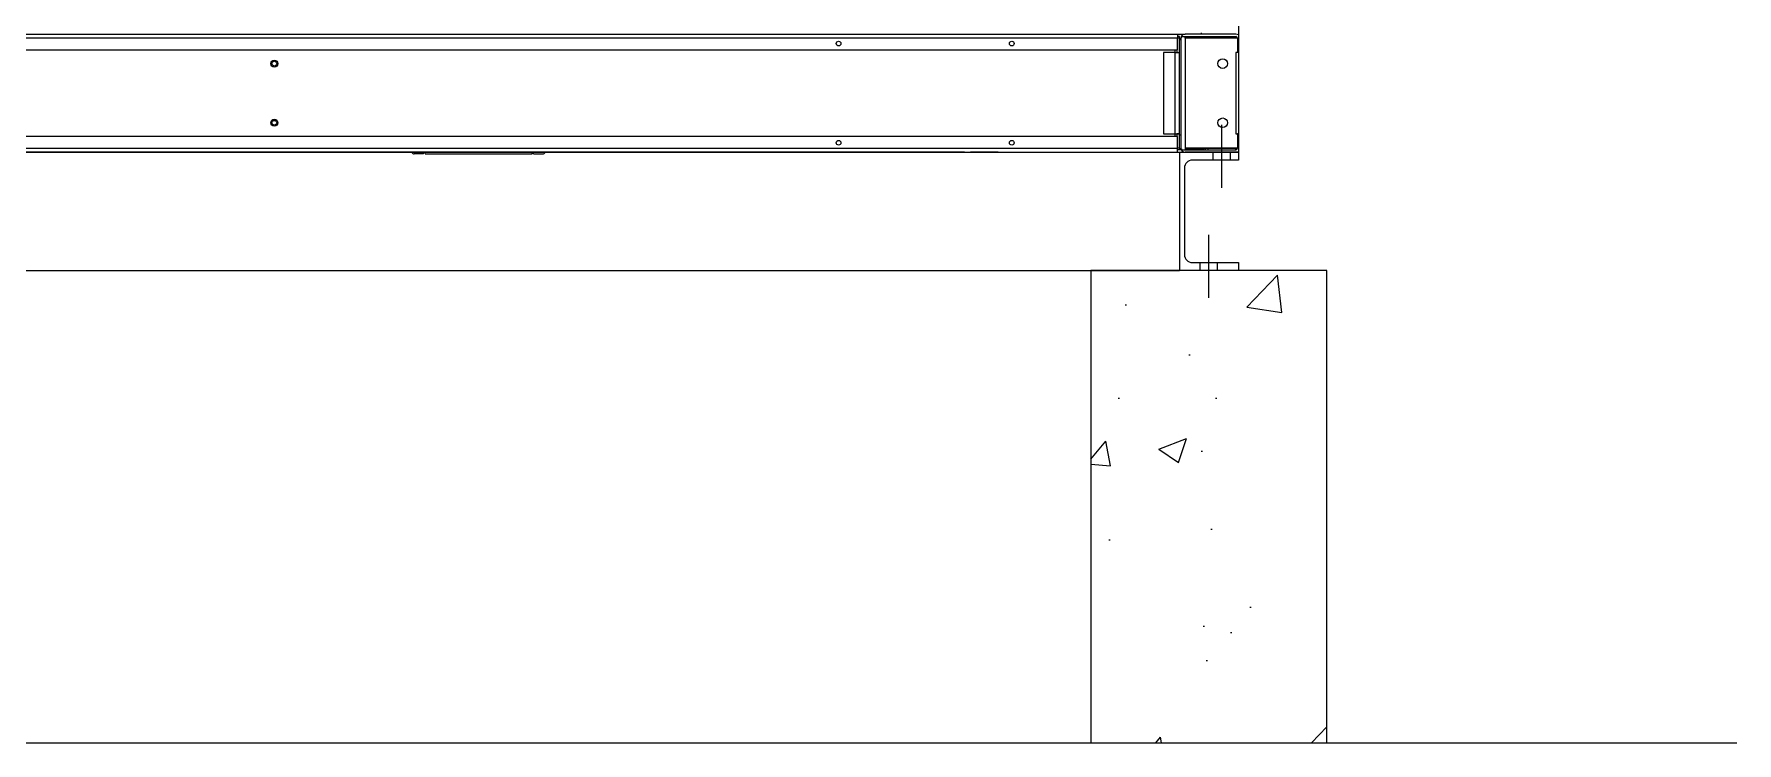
# Model space of a CAD drawing. Header units: millimetres. Extents: x 12896 to 42303, y 9438 to 30233.
# Drawn here: x 33577 to 35740, y 16271 to 17171 of the extents above; entities that cross this region are included whole.
import ezdxf

# ---------------------------------------------------------------- set-up
doc = ezdxf.new("R2010")
doc.units = ezdxf.units.MM
doc.linetypes.add('CENTERX2', pattern=[4, 2.5, -0.5, 0.5, -0.5])
doc.layers.add('냉각탑_기초', color=23, linetype='Continuous')

# ---------------------------------------------------------------- blocks, each defined once
blk = doc.blocks.new('2')
at = {"color": 7, "lineweight": 20, "ltscale": 0.32425}
blk.add_line((35106.9, 17925.9), (35106.9, 17147.7), dxfattribs=at)
at = {"color": 7, "lineweight": 20}
for p, q in [((31574.7, 17170.9), (35039.1, 17170.9)), ((35029.3, 17165.7), (31584.5, 17165.7)), ((31584.5, 17150.9), (35029.3, 17150.9)), ((35029.3, 17040.9), (31584.5, 17040.9)), ((31584.5, 17026.1), (35029.3, 17026.1)), ((31584.5, 17020.9), (35029.3, 17020.9))]:
    blk.add_line(p, q, dxfattribs=at)
at = {"color": 7, "lineweight": 20, "ltscale": 0.002167}
for p, q in [((35029.3, 17170.9), (35029.3, 17165.7)), ((35026.7, 17147.7), (35031.9, 17147.7)), ((35106.9, 17147.7), (35103.7, 17147.7)), ((35026.7, 17044.1), (35031.9, 17044.1)), ((35029.3, 17020.9), (35029.3, 17026.1))]:
    blk.add_line(p, q, dxfattribs=at)
at = {"color": 7, "lineweight": 20, "ltscale": 0.001083}
for p, q in [((35031.9, 17167.7), (35029.3, 17167.7)), ((35031.9, 17165.9), (35029.3, 17165.9)), ((35031.9, 17025.9), (35029.3, 17025.9)), ((35031.9, 17024.1), (35029.3, 17024.1))]:
    blk.add_line(p, q, dxfattribs=at)
at = {"color": 7, "lineweight": 20, "ltscale": 0.006167}
for p, q in [((35029.3, 17150.9), (35029.3, 17165.7)), ((35105.7, 17165.7), (35105.7, 17150.9)), ((35026.7, 17147.7), (35011.9, 17147.7)), ((35011.9, 17044.1), (35026.7, 17044.1)), ((35029.3, 17026.1), (35029.3, 17040.9)), ((35105.7, 17040.9), (35105.7, 17026.1))]:
    blk.add_line(p, q, dxfattribs=at)
at = {"color": 7, "lineweight": 20, "ltscale": 0.00075}
for p, q in [((35031.9, 17165.9), (35031.9, 17167.7)), ((35031.9, 17165.9), (35031.9, 17167.7)), ((35031.9, 17165.9), (35031.9, 17167.7)), ((35039.1, 17165.9), (35039.1, 17167.7)), ((35039.1, 17165.9), (35039.1, 17167.7)), ((35031.9, 17025.9), (35031.9, 17024.1)), ((35031.9, 17025.9), (35031.9, 17024.1)), ((35039.1, 17025.9), (35039.1, 17024.1)), ((35039.1, 17025.9), (35039.1, 17024.1))]:
    blk.add_line(p, q, dxfattribs=at)
at = {"color": 7, "lineweight": 20, "ltscale": 0.007583}
for p, q in [((35031.9, 17147.7), (35031.9, 17165.9)), ((35105.7, 17165.9), (35105.7, 17147.7)), ((35031.9, 17025.9), (35031.9, 17044.1)), ((35105.7, 17044.1), (35105.7, 17025.9))]:
    blk.add_line(p, q, dxfattribs=at)
at = {"color": 7, "lineweight": 20, "ltscale": 0.058167}
blk.add_line((35033.9, 17165.7), (35033.9, 17026.1), dxfattribs=at)
at = {"color": 7, "lineweight": 20, "ltscale": 0.000699693}
blk.add_line((35034.8, 17168.7), (35036.2, 17167.7), dxfattribs=at)
at = {"color": 7, "lineweight": 20, "ltscale": 0.001532}
for p, q in [((35035.4, 17167.7), (35039.1, 17167.7)), ((35035.4, 17024.1), (35039.1, 17024.1))]:
    blk.add_line(p, q, dxfattribs=at)
at = {"color": 7, "lineweight": 20, "ltscale": 0.026917}
for p, q in [((35103.7, 17170.9), (35039.1, 17170.9)), ((35039.1, 17167.7), (35103.7, 17167.7)), ((35039.1, 17024.1), (35103.7, 17024.1)), ((35103.7, 17020.9), (35039.1, 17020.9))]:
    blk.add_line(p, q, dxfattribs=at)
at = {"color": 7, "lineweight": 20, "ltscale": 0.02775}
for p, q in [((35105.7, 17165.9), (35039.1, 17165.9)), ((35039.1, 17025.9), (35105.7, 17025.9))]:
    blk.add_line(p, q, dxfattribs=at)
at = {"color": 7, "lineweight": 20, "ltscale": 0.058333}
blk.add_line((35039.1, 17165.9), (35039.1, 17025.9), dxfattribs=at)
at = {"color": 7, "lineweight": 20, "ltscale": 0.00075073}
for p, q in [((35059.5, 17167.7), (35059.5, 17165.9)), ((35062.9, 17167.7), (35062.9, 17165.9)), ((35068.3, 17165.9), (35068.3, 17167.7))]:
    blk.add_line(p, q, dxfattribs=at)
at = {"color": 7, "lineweight": 20, "ltscale": 0.000666667}
blk.add_line((35059.9, 17170.9), (35059.9, 17172.5), dxfattribs=at)
at = {"color": 7, "lineweight": 20, "ltscale": 2.97138e-06}
blk.add_line((35062.9, 17167.5), (35062.9, 17167.5), dxfattribs=at)
at = {"color": 7, "lineweight": 20, "ltscale": 0.000749999}
for p, q in [((35064.9, 17165.9), (35064.9, 17167.7)), ((35103.5, 17165.9), (35103.5, 17167.7))]:
    blk.add_line(p, q, dxfattribs=at)
at = {"color": 7, "lineweight": 20, "ltscale": 0.043167}
for p, q in [((35011.9, 17147.7), (35011.9, 17044.1)), ((35026.7, 17044.1), (35026.7, 17147.7)), ((35031.9, 17044.1), (35031.9, 17147.7)), ((35103.7, 17147.7), (35103.7, 17044.1))]:
    blk.add_line(p, q, dxfattribs=at)
at = {"color": 7, "lineweight": 20, "ltscale": 0.001333}
for p, q in [((35026.7, 17147.7), (35026.7, 17150.9)), ((35028.7, 17150.9), (35028.7, 17147.7)), ((35026.7, 17040.9), (35026.7, 17044.1)), ((35031.9, 17044.1), (35028.7, 17044.1)), ((35028.7, 17044.1), (35028.7, 17040.9)), ((35106.9, 17044.1), (35105.7, 17044.1)), ((35105.7, 17044.1), (35105.7, 17040.9))]:
    blk.add_line(p, q, dxfattribs=at)
at = {"color": 7, "lineweight": 20, "ltscale": 0.000167165}
blk.add_line((35031.9, 17147.7), (35031.5, 17147.7), dxfattribs=at)
at = {"color": 7, "lineweight": 20, "ltscale": 0.000833333}
for p, q in [((35105.7, 17147.7), (35103.7, 17147.7)), ((35103.7, 17044.1), (35105.7, 17044.1)), ((34071.4, 17018.9), (34071.4, 17020.9)), ((34211.4, 17018.9), (34211.4, 17020.9))]:
    blk.add_line(p, q, dxfattribs=at)
at = {"color": 7, "lineweight": 20, "ltscale": 0.000500181}
for p, q in [((35106.9, 17150.9), (35105.7, 17150.9)), ((35106.9, 17040.9), (35105.7, 17040.9))]:
    blk.add_line(p, q, dxfattribs=at)
at = {"color": 7, "lineweight": 20, "ltscale": 0.001334}
blk.add_line((35105.7, 17150.9), (35105.7, 17147.7), dxfattribs=at)
at = {"color": 0, "lineweight": 20}
for p, q in [((35106.9, 17147.7), (35106.9, 17020.9)), ((35106.9, 17020.9), (35104.9, 17020.9))]:
    blk.add_line(p, q, dxfattribs=at)
at = {"color": 1, "linetype": 'CENTERX2', "ltscale": 50}
blk.add_line((35085.9, 16975.9), (35085.9, 17055.9), dxfattribs=at)
at = {"color": 7, "lineweight": 20, "ltscale": 0.000832552}
blk.add_line((35031.9, 17042.9), (35033.9, 17042.9), dxfattribs=at)
at = {"color": 7, "lineweight": 20, "ltscale": 0.000499507}
blk.add_line((35106.9, 17044.1), (35105.7, 17044.1), dxfattribs=at)
at = {"color": 7, "lineweight": 20, "ltscale": 0.280701}
for p, q in [((31585.1, 17020.9), (34724.7, 17020.9)), ((34758.9, 17020.9), (31848.9, 17020.9)), ((34801.5, 17020.9), (34766.3, 17020.9)), ((34801.5, 17020.9), (34766.3, 17020.9))]:
    blk.add_line(p, q, dxfattribs=at)
at = {"color": 7, "lineweight": 20, "ltscale": 2.15275e-06}
blk.add_line((34054.4, 17020.9), (34054.4, 17020.9), dxfattribs=at)
at = {"color": 7, "lineweight": 20, "ltscale": 0.004833}
for p, q in [((34071.4, 17018.9), (34059.8, 17018.9)), ((34211.4, 17018.9), (34223, 17018.9))]:
    blk.add_line(p, q, dxfattribs=at)
at = {"color": 7, "lineweight": 20, "ltscale": 0.000834981}
for p, q in [((34073.4, 17018.9), (34073.4, 17020.9)), ((34209.4, 17018.9), (34209.4, 17020.9))]:
    blk.add_line(p, q, dxfattribs=at)
at = {"color": 7, "lineweight": 20, "ltscale": 0.056667}
blk.add_line((34073.4, 17018.9), (34209.4, 17018.9), dxfattribs=at)
at = {"color": 7, "lineweight": 20, "ltscale": 7.17165e-06}
blk.add_line((34161.8, 17020.9), (34161.8, 17020.9), dxfattribs=at)
at = {"color": 7, "lineweight": 20, "ltscale": 7.33296e-06}
blk.add_line((34172.6, 17020.9), (34172.6, 17020.9), dxfattribs=at)
at = {"lineweight": 20}
blk.add_line((34729.9, 17020.9), (34804.9, 17020.9), dxfattribs=at)
at = {"color": 7, "lineweight": 20, "ltscale": 0.004083}
blk.add_line((35029.3, 17020.9), (35039.1, 17020.9), dxfattribs=at)
at = {"color": 7, "lineweight": 20, "ltscale": 0.000967077}
blk.add_line((35031.9, 17024.3), (35034.2, 17024.3), dxfattribs=at)
at = {"color": 7, "lineweight": 25, "ltscale": 0.125}
for p, q in [((35031.9, 17020.9), (35106.9, 17020.9)), ((35106.9, 16870.9), (35031.9, 16870.9))]:
    blk.add_line(p, q, dxfattribs=at)
at = {"ltscale": 25}
blk.add_line((35031.9, 17020.9), (35031.9, 16870.9), dxfattribs=at)
at = {"color": 7, "lineweight": 20, "ltscale": 0.000699695}
blk.add_line((35034.8, 17023.2), (35036.2, 17024.1), dxfattribs=at)
at = {"color": 7, "lineweight": 20, "ltscale": 0.027746}
blk.add_line((35105.7, 17025.9), (35039.1, 17025.9), dxfattribs=at)
at = {"color": 7, "lineweight": 20, "ltscale": 0.009208}
blk.add_line((35039.1, 17024.3), (35061.2, 17024.3), dxfattribs=at)
at = {"color": 7, "lineweight": 25, "ltscale": 0.05125}
for p, q in [((35106.9, 17010.9), (35048.4, 17010.9)), ((35048.4, 16880.9), (35106.9, 16880.9))]:
    blk.add_line(p, q, dxfattribs=at)
at = {"color": 7, "lineweight": 20, "ltscale": 0.000666668}
blk.add_line((35061.2, 17025.9), (35061.2, 17024.3), dxfattribs=at)
at = {"color": 7, "lineweight": 20, "ltscale": 8.33333e-05}
blk.add_line((35061.2, 17024.1), (35061.2, 17024.3), dxfattribs=at)
at = {"color": 7, "lineweight": 20, "ltscale": 0.000750001}
for p, q in [((35062.9, 17024.1), (35062.9, 17025.9)), ((35103.5, 17024.1), (35103.5, 17025.9))]:
    blk.add_line(p, q, dxfattribs=at)
at = {"color": 7, "lineweight": 20, "ltscale": 0.0006674}
blk.add_line((35064.9, 17024.3), (35064.9, 17025.9), dxfattribs=at)
at = {"color": 7, "lineweight": 20, "ltscale": 0.00074927}
blk.add_line((35068.3, 17024.1), (35068.3, 17025.9), dxfattribs=at)
for p, q in [((35074.9, 17010.9), (35074.9, 17020.9)), ((35096.9, 17010.9), (35096.9, 17020.9)), ((35058.4, 16870.9), (35058.4, 16880.9)), ((35080.4, 16870.9), (35080.4, 16880.9))]:
    blk.add_line(p, q)
at = {"color": 7, "lineweight": 20, "ltscale": 0.000500136}
blk.add_line((35104.9, 17020.9), (35103.7, 17020.9), dxfattribs=at)
at = {"color": 7, "lineweight": 20, "ltscale": 5.85132e-05}
blk.add_line((35104.9, 17021.1), (35104.9, 17020.9), dxfattribs=at)
at = {"color": 7, "lineweight": 25, "ltscale": 0.008333}
blk.add_line((35106.9, 17020.9), (35106.9, 17010.9), dxfattribs=at)
at = {"color": 7, "lineweight": 25, "ltscale": 0.091667}
blk.add_line((35038.4, 17000.9), (35038.4, 16890.9), dxfattribs=at)
at = {"color": 7, "lineweight": 15, "ltscale": 0.0625}
blk.add_line((35106.9, 16880.9), (35106.9, 16870.9), dxfattribs=at)
at = {"lineweight": 5}
blk.add_line((31581.9, 16870.9), (35031.9, 16870.9), dxfattribs=at)
at = {"color": 7, "lineweight": 20}
for centre, radius in [((34598.9, 17158.9), 3), ((34818.9, 17158.9), 3), ((33881.9, 17133.4), 4.5), ((35086.9, 17133.4), 6), ((33881.9, 17133.4), 3), ((33881.9, 17058.4), 4.5), ((33881.9, 17058.4), 3), ((35086.9, 17058.4), 6), ((34598.9, 17032.9), 3), ((34818.9, 17032.9), 3)]:
    blk.add_circle(centre, radius, dxfattribs=at)
for centre, radius, start, end in [((35037.9, 17164.9), 4.5, 144.9639, 207.2553), ((35039.1, 17165.7), 5.2, 90, 180), ((35037.9, 17164.9), 4.5, 12.8396, 38.5076), ((35037.9, 17164.9), 10, 5.7392, 16.2602), ((35103.7, 17165.7), 5.2, 52.0141, 90), ((35103.7, 17165.7), 2, 5.7392, 90), ((33849.6, 17026.1), 5.2, 269.7408, 270), ((33914.2, 17026.1), 5.2, 270, 270.2592), ((34059.8, 17022.3), 3.4, 204.2426, 270), ((34059.8, 17022.3), 1.4, 267.8184, 270), ((34223, 17022.3), 3.4, 270, 335.7574), ((34223, 17022.3), 1.4, 270, 272.1991), ((35039.1, 17026.1), 5.2, 180, 270), ((35067, 17024.3), 2.04, 180.007, 185.628), ((35068.3, 17024.3), 3.4, 180, 183.3723), ((35068.3, 17024.3), 3.4, 269.0859, 270), ((35103.7, 17026.1), 2, 270, 354.2609)]:
    blk.add_arc(centre, radius, start, end, dxfattribs=at)
at = {"color": 7, "lineweight": 25}
for centre, start, end in [((35048.4, 17000.9), 90, 180), ((35048.4, 16890.9), 180, 270)]:
    blk.add_arc(centre, 10, start, end, dxfattribs=at)
at = {"color": 7, "lineweight": 20}
for points in [[(35035.4, 17167.7), (35034.9, 17167.4), (35034.5, 17167), (35034.2, 17166.7), (35034, 17166.3), (35033.9, 17165.9), (35033.9, 17165.8), (35033.9, 17165.8), (35033.9, 17165.7)], [(35035.4, 17024.1), (35034.9, 17024.5), (35034.5, 17024.8), (35034.2, 17025.2), (35034, 17025.6), (35033.9, 17026), (35033.9, 17026.1), (35033.9, 17026.1), (35033.9, 17026.1)]]:
    blk.add_open_spline(points, degree=5, knots=[0, 0, 0, 0, 0, 0, 6.96855, 6.96855, 6.96855, 7.688136, 7.688136, 7.688136, 7.688136, 7.688136, 7.688136], dxfattribs=at)

msp = doc.modelspace()

# ---------------------------------------------------------------- hatches: boundary and pattern name
at = {"layer": '냉각탑_기초', "lineweight": 20, "ltscale": 30}
h = msp.add_hatch(dxfattribs=at)
h.set_pattern_fill('AR-CONC', color=256, scale=50, style=0)
h.set_pattern_definition([(50, (18160.9, 329.62), (358.63, -31.376), [37.5, -412.5]), (355, (18160.9, 329.62), (-69.3757, 376.096), [30, -330]), (100.4514, (18190.77, 327), (289.2547, 344.72), [31.87, -350.571]), (46.1842, (18160.9, 429.6), (533.6205, -82.7595), [56.25, -618.75]), (96.6356, (18205.36, 422.7), (467.331, 487.059), [47.805, -525.856]), (351.1842, (18160.9, 429.6), (467.331, 487.059), [45, -495]), (21, (18210.9, 404.62), (298.4535, -201.3094), [37.5, -412.5]), (326, (18210.9, 404.62), (121.6577, 362.575), [30, -330]), (71.4514, (18235.76, 387.84), (420.1113, 161.265), [31.87, -350.571]), (37.5, (18160.89, 329.62), (6.0799, 166.4469), [0, -326, 0, -335, 0, -331.25]), (7.5, (18160.89, 329.62), (131.5348, 197.2059), [0, -191, 0, -318.5, 0, -126.25]), (327.5, (18049.39, 329.62), (266.9112, -11.2774), [0, -125, 0, -390, 0, -517.5]), (317.5, (17999.4, 329.62), (291.593, 50.0525), [0, -162.5, 0, -259, 0, -367.5])])
h.paths.add_polyline_path([(34919.4, 16870.9), (35219.4, 16870.9), (35219.4, 16270.9), (34919.4, 16270.9)])

# ---------------------------------------------------------------- linework, layer by layer
at = {"color": 1, "linetype": 'CENTERX2', "ltscale": 50}
msp.add_line((35069.4, 16835.9), (35069.4, 16915.9), dxfattribs=at)
at = {"layer": '냉각탑_기초', "lineweight": 20, "ltscale": 30}
msp.add_line((30982.3, 16270.9), (35740.4, 16270.9), dxfattribs=at)
msp.add_lwpolyline([(35219.4, 16270.9), (35219.4, 16870.9), (34919.4, 16870.9), (34919.4, 16270.9)], dxfattribs=at)

# ---------------------------------------------------------------- block references
msp.add_blockref('2', (0, 0))

doc.saveas('drawing.dxf')
